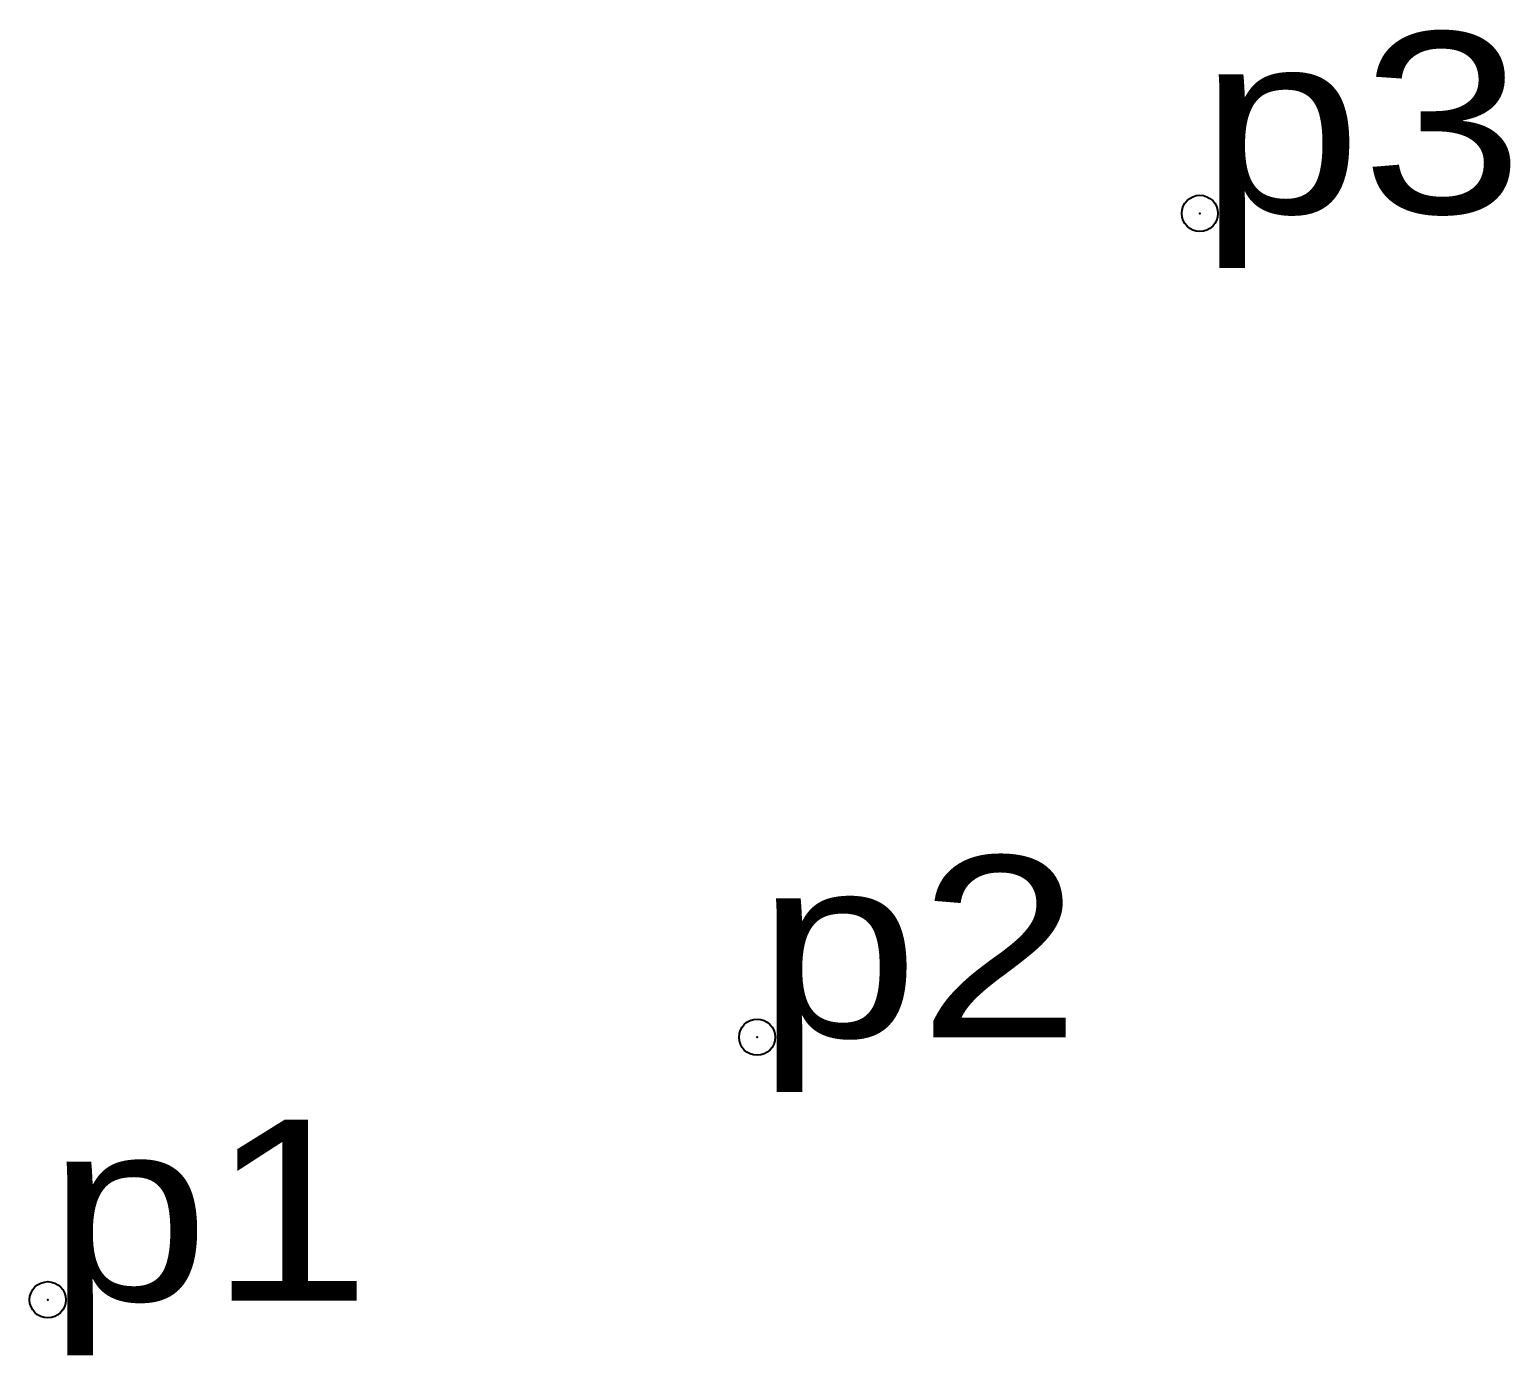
# Model space of a CAD drawing. Header units: metres. Extents: x 537472 to 551701, y 1836678 to 1839902.
# Drawn here: x 537647.01 to 537661.73, y 1837353.1 to 1837366.28 of the extents above; entities that cross this region are included whole.
import ezdxf

# ---------------------------------------------------------------- set-up
doc = ezdxf.new("R2010")
doc.units = ezdxf.units.M
doc.header["$LTSCALE"] = 0.72
doc.header["$PDMODE"] = 32
doc.header["$PDSIZE"] = 0.36
doc.layers.add('12', color=7, linetype='Continuous')
doc.layers.add('7', color=7, linetype='Continuous')

msp = doc.modelspace()

# ---------------------------------------------------------------- linework, layer by layer
at = {"layer": '7'}
for p in [(537658.64, 1837364.45), (537654.24, 1837356.26), (537647.19, 1837353.65)]:
    msp.add_point(p, dxfattribs=at)

# ---------------------------------------------------------------- texts
at = {"layer": '12', "width": 1.2}
for s, p in [('p3', (537658.64, 1837364.45)), ('p2', (537654.24, 1837356.26)), ('p1', (537647.19, 1837353.64))]:
    msp.add_text(s, height=1.8, dxfattribs=at).set_placement(p)

doc.saveas('drawing.dxf')
